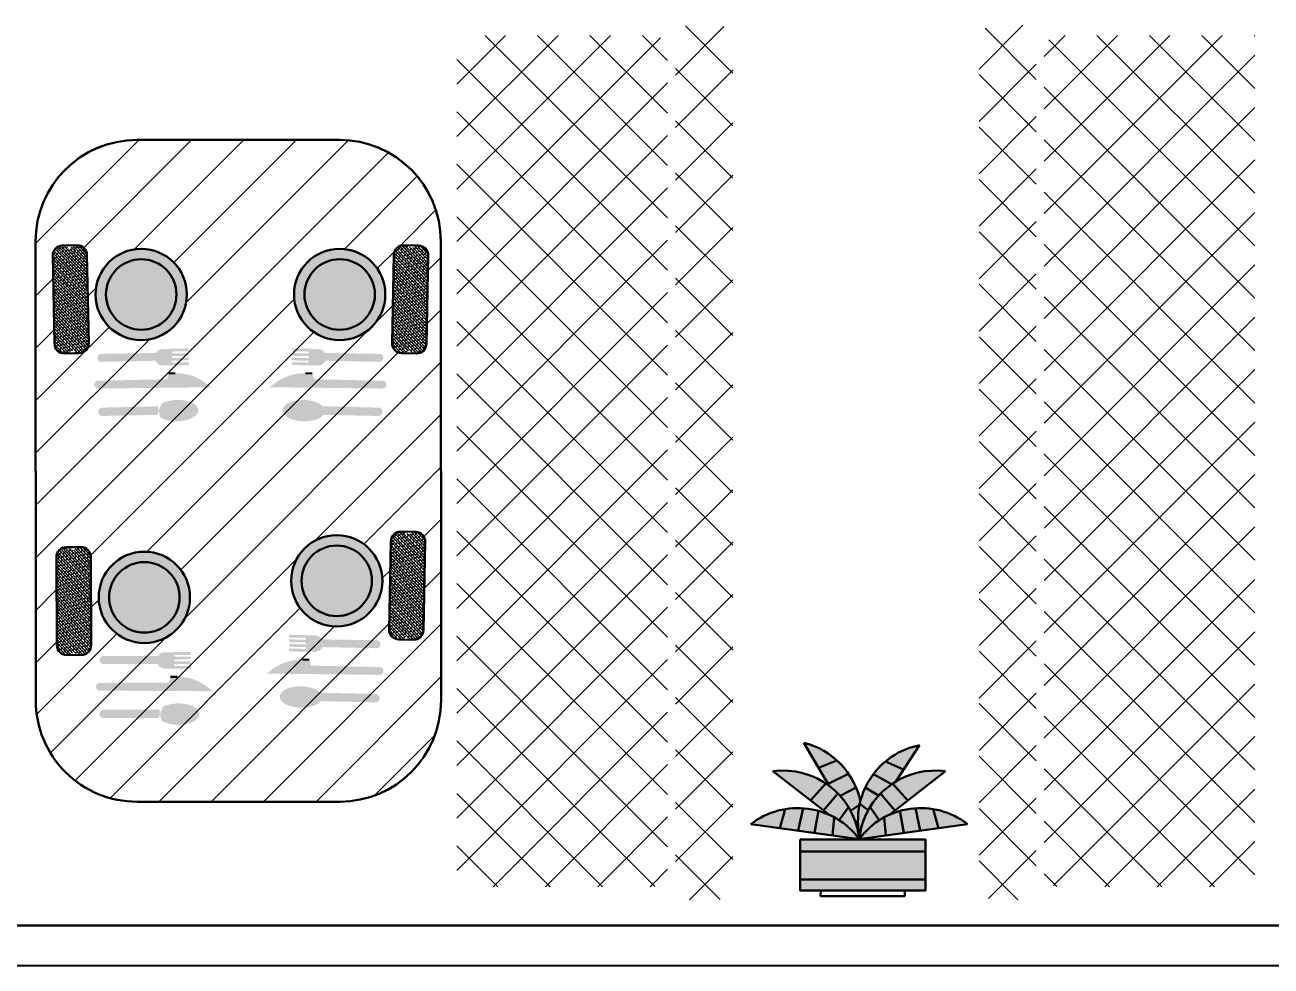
# Model space of a CAD drawing. Header units: feet. Extents: x 9 to 183943, y 42 to 62180.
# Drawn here: x 14294.7 to 14483.2, y 40154.9 to 40297.1 of the extents above; entities that cross this region are included whole.
import ezdxf

# ---------------------------------------------------------------- set-up
doc = ezdxf.new("R2010")
doc.units = ezdxf.units.FT
doc.header["$LTSCALE"] = 2.5
doc.header["$MEASUREMENT"] = 0
doc.layers.add('1', color=7, linetype='Continuous', lineweight=50)
doc.layers.add('3', color=7, linetype='Continuous', lineweight=30)

msp = doc.modelspace()

# ---------------------------------------------------------------- hatches: boundary and pattern name
at = {"layer": '3'}
h = msp.add_hatch(dxfattribs=at)
h.set_pattern_fill('ANSI37', scale=44.82103926105804, angle=270)
h.set_pattern_definition([(315, (7377.497191504064, 21935.68386403938), (3.961657600165329, 3.961657600165327), []), (45, (7377.497191504064, 21935.68386403938), (-3.961657600165327, 3.961657600165329), [])])
h.paths.add_polyline_path([(14389.54775619967, 40166.87689393086, 0.4142135623730949), (14391.90886451789, 40169.23800224908), (14391.90886451789, 40293.19618895544, 0.4142135623730951), (14389.54775619967, 40295.55729727366), (14360.03390222197, 40295.55729727366), (14360.03390222197, 40166.87689393086)])
h.paths.add_polyline_path([(14399.38570752557, 40164.90930366569, 0.4142135623730951), (14401.74681584379, 40167.2704119839), (14401.74681584379, 40294.77026116758, 0.4142135623730951), (14399.38570752557, 40297.1313694858), (14395.45052699521, 40297.1313694858, 0.4142135623730951), (14393.089418677, 40294.77026116758), (14393.089418677, 40167.2704119839, 0.4142135623730951), (14395.45052699521, 40164.90930366569)])
h = msp.add_hatch(dxfattribs=at)
h.set_pattern_fill('ANSI37', scale=44.82103926105804, angle=270)
h.set_pattern_definition([(315, (7565.097191504065, 21935.68386403938), (3.961657600165329, 3.961657600165327), []), (45, (7565.097191504065, 21935.68386403938), (-3.961657600165327, 3.961657600165329), [])])
h.paths.add_polyline_path([(14451.1993019166, 40166.87689393086, -0.4142135623730949), (14448.83819359838, 40169.23800224908), (14448.83819359838, 40293.19618895544, -0.4142135623730951), (14451.1993019166, 40295.55729727366), (14480.7131558943, 40295.55729727366), (14480.7131558943, 40166.87689393086)])
h.paths.add_polyline_path([(14441.3613505907, 40164.90930366569, -0.4142135623730951), (14439.00024227248, 40167.2704119839), (14439.00024227248, 40294.77026116758, -0.4142135623730951), (14441.3613505907, 40297.1313694858), (14445.29653112106, 40297.1313694858, -0.4142135623730951), (14447.65763943927, 40294.77026116758), (14447.65763943927, 40167.2704119839, -0.4142135623730951), (14445.29653112106, 40164.90930366569)])
h = msp.add_hatch(dxfattribs=at)
h.set_pattern_fill('ANSI31', color=250, scale=44.82103926105804)
h.set_pattern_definition([(45, (7377.497191504064, 21935.68386403938), (-3.961657600165327, 3.961657600165328), [])])
h.paths.add_polyline_path([(14311.63560026172, 40279.7450881706, 0.4142135623731147), (14296.31846264007, 40264.41475682941), (14296.34833175515, 40195.03229237189, 0.4142135623730757), (14311.67866309633, 40179.71515475024), (14342.32613205916, 40179.72834846978, 0.414213562373107), (14357.64326968081, 40195.05867981097), (14357.61340056573, 40264.44114426849, 0.4142135623730832), (14342.28306922455, 40279.75828189014)])
h.paths.add_polyline_path([(14319.20252510813, 40256.39119550897, -1), (14305.40381130955, 40256.39119550897, -1)], flags=16)
h.paths.add_polyline_path([(14317.63024259347, 40256.39119550897, -1), (14306.97609382421, 40256.39119550897, -1)], flags=0)
h.paths.add_polyline_path([(14304.09987412813, 40262.37608054144), (14304.37338341043, 40249.03762490751, -0.4142135623742015), (14302.92172270469, 40247.52518436126), (14300.6986467657, 40247.47959948089, -0.414213562372028), (14299.18620621946, 40248.93126018663), (14298.91269693716, 40262.26971582055, -0.4142135623741665), (14300.3643576429, 40263.7821563668), (14302.58743358189, 40263.82774124717, -0.4142135623710616)], flags=16)
h.paths.add_polyline_path([(14349.21070687495, 40256.39119550897, -1), (14335.41199307637, 40256.39119550897, -1)], flags=16)
h.paths.add_polyline_path([(14347.63842436029, 40256.39119550897, -1), (14336.98427559103, 40256.39119550897, -1)], flags=0)
h.paths.add_polyline_path([(14350.51464405637, 40262.37608054144, -0.4142135623710562), (14352.02708460261, 40263.82774124717), (14354.2501605416, 40263.7821563668, -0.414213562374132), (14355.70182124734, 40262.26971582055), (14355.42831196504, 40248.93126018663, -0.4142135623720693), (14353.91587141879, 40247.47959948089), (14351.6927954798, 40247.52518436126, -0.4142135623742027), (14350.24113477406, 40249.03762490751)], flags=16)
h.paths.add_polyline_path([(14319.67829933121, 40210.61173565493, -1), (14305.87958553263, 40210.61173565493, -1)], flags=16)
h.paths.add_polyline_path([(14348.76884108898, 40213.1097834997, -1), (14334.9701272904, 40213.1097834997, -1)], flags=16)
h.paths.add_polyline_path([(14303.1874905411, 40218.20790327315, -0.4142135623737365), (14304.67572282044, 40216.73143454905), (14304.728658819, 40203.39028003357, -0.4142135623735365), (14303.25219009489, 40201.90204775423), (14301.02866434232, 40201.89322508781, -0.4142135623727377), (14299.54043206298, 40203.36969381191), (14299.48749606442, 40216.71084832739, -0.4142135623734565), (14300.96396478853, 40218.19908060673)], flags=16)
h.paths.add_polyline_path([(14318.10601681655, 40210.61173565493, -1), (14307.45186804729, 40210.61173565493, -1)], flags=0)
h.paths.add_polyline_path([(14347.19655857432, 40213.1097834997, -1), (14336.54240980506, 40213.1097834997, -1)], flags=0)
h.paths.add_polyline_path([(14351.58521881665, 40220.54632923791), (14353.80829475564, 40220.50074435752, -0.4142135623722145), (14355.25995546137, 40218.98830381127), (14354.98644617907, 40205.64984817735, -0.4142135623730176), (14353.47400563282, 40204.19818747161), (14351.25092969383, 40204.24377235199, -0.4142135623732494), (14349.7992689881, 40205.75621289824), (14350.0727782704, 40219.09466853217, -0.4142135623731075)], flags=16)
h = msp.add_hatch(dxfattribs=at)
h.set_pattern_fill('ANSI38', scale=2.594133798804126, angle=-91.16708172766029)
h.set_pattern_definition([(313.8329182723396, (-15664.86464368531, 53031.58664750725), (0.2339138392319583, 0.2245734282167986), []), (43.83291827233974, (-15664.86464368531, 53031.58664750725), (0.2432542502471182, 0.6830606956655557), [0.810666812126289, -0.4864000872757733])])
h.paths.add_polyline_path([(14299.18620621946, 40248.93126018663, 0.691080494639327), (14301.79989585778, 40248.00415820038, 0.6910804946420793), (14304.37338341043, 40249.03762490751), (14304.09987412813, 40262.37608054143, 0.6910804946395283), (14301.4861844898, 40263.30318252768, 0.691080494642291), (14298.91269693716, 40262.26971582055)])
at = {"layer": '3', "transparency": 33554541}
h = msp.add_hatch(color=256, dxfattribs=at)
h.dxf.hatch_style = 1
h.set_gradient(color1=(255, 255, 255), tint=1)
h.paths.add_polyline_path([(14305.40381130955, 40256.39119550897, 1), (14319.20252510813, 40256.39119550897, 1)])
h.paths.add_polyline_path([(14317.63024259347, 40256.39119550897, 1), (14306.97609382421, 40256.39119550897, 1)], flags=16)
h = msp.add_hatch(color=256, dxfattribs=at)
h.dxf.hatch_style = 1
h.set_gradient(color1=(255, 255, 255), tint=1)
h.paths.add_polyline_path([(14335.41199307637, 40256.39119550897, 1), (14349.21070687495, 40256.39119550897, 1)])
h.paths.add_polyline_path([(14347.63842436029, 40256.39119550897, 1), (14336.98427559103, 40256.39119550897, 1)], flags=16)
at = {"layer": '3'}
h = msp.add_hatch(dxfattribs=at)
h.set_pattern_fill('ANSI38', scale=2.594133798804126, angle=-91.16708172766029)
h.set_pattern_definition([(313.8329182723396, (-15664.05589095719, 53031.58664750725), (0.2339138392319583, 0.2245734282167986), []), (43.83291827233974, (-15664.05589095719, 53031.58664750725), (0.2432542502471182, 0.6830606956655557), [0.810666812126289, -0.4864000872757733])])
h.paths.add_polyline_path([(14355.70182124734, 40262.26971582055, 0.6910804946425917), (14353.12833369469, 40263.30318252768, 0.6910804946396678), (14350.51464405637, 40262.37608054143), (14350.24113477406, 40249.03762490751, 0.6910804946420785), (14352.81462232671, 40248.00415820038, 0.6910804946393774), (14355.42831196504, 40248.93126018663)])
at = {"layer": '3', "transparency": 33554498}
h = msp.add_hatch(color=256, dxfattribs=at)
h.dxf.hatch_style = 1
h.set_gradient(color1=(255, 255, 255), tint=1)
h.paths.add_polyline_path([(14306.97609382421, 40256.39119550897, 1), (14317.63024259347, 40256.39119550897, 1)])
h = msp.add_hatch(color=256, dxfattribs=at)
h.dxf.hatch_style = 1
h.set_gradient(color1=(255, 255, 255), tint=1)
h.paths.add_polyline_path([(14336.98427559103, 40256.39119550897, 1), (14347.63842436029, 40256.39119550897, 1)])
at = {"layer": '3'}
h = msp.add_hatch(color=256, dxfattribs=at)
h.dxf.hatch_style = 1
h.set_gradient(color1=(255, 255, 255), tint=1)
h.paths.add_polyline_path([(14315.47947318828, 40245.65134147556), (14317.00783789633, 40245.68268108083), (14316.99929073126, 40246.0995078194), (14316.96510207098, 40247.76681477363), (14316.9565549059, 40248.18364151219), (14315.42819019785, 40248.15230190692, 0.8888888888888888)])
h.paths.add_polyline_path([(14319.46606250233, 40247.81809776407), (14319.45751533727, 40248.23492450262), (14316.9565549059, 40248.18364151219), (14316.96510207098, 40247.76681477363)])
h.paths.add_polyline_path([(14319.5087983277, 40245.73396407125), (14319.50025116263, 40246.15079080982), (14316.99929073126, 40246.0995078194), (14317.00783789633, 40245.68268108083)])
h.paths.add_polyline_path([(14314.4599383042, 40246.37278296216, -0.2475722247550131), (14314.51775736553, 40247.54652957383), (14306.13045592344, 40247.40564623557, 0.7698765445294734), (14306.15512702206, 40246.20249016096)])
h = msp.add_hatch(color=256, dxfattribs=at)
h.dxf.hatch_style = 1
h.set_gradient(color1=(255, 255, 255), tint=1)
h.paths.add_polyline_path([(14339.13504499622, 40245.65134147556), (14337.60668028817, 40245.68268108083), (14337.61522745324, 40246.0995078194), (14337.64941611352, 40247.76681477363), (14337.65796327859, 40248.18364151219), (14339.18632798665, 40248.15230190692, -0.8888888888888888)])
h.paths.add_polyline_path([(14335.14845568216, 40247.81809776407), (14335.15700284723, 40248.23492450262), (14337.65796327859, 40248.18364151219), (14337.64941611352, 40247.76681477363)])
h.paths.add_polyline_path([(14335.1057198568, 40245.73396407125), (14335.11426702187, 40246.15079080982), (14337.61522745324, 40246.0995078194), (14337.60668028817, 40245.68268108083)])
h.paths.add_polyline_path([(14340.1545798803, 40246.37278296216, 0.2475722247550131), (14340.09676081896, 40247.54652957383), (14348.48406226106, 40247.40564623557, -0.7698765445294734), (14348.45939116243, 40246.20249016096)])
h = msp.add_hatch(color=256, dxfattribs=at)
h.dxf.hatch_style = 1
h.set_gradient(color1=(255, 255, 255), tint=1)
h.paths.add_polyline_path([(14319.48030777745, 40247.12338653312), (14319.47176061238, 40247.54021327168), (14316.97080018102, 40247.48893028126), (14316.9793473461, 40247.0721035427)])
h.paths.add_polyline_path([(14319.49455305258, 40246.4286753022), (14319.4860058875, 40246.84550204076), (14316.98504545615, 40246.79421905032), (14316.99359262121, 40246.37739231176)])
h = msp.add_hatch(color=256, dxfattribs=at)
h.dxf.hatch_style = 1
h.set_gradient(color1=(255, 255, 255), tint=1)
h.paths.add_polyline_path([(14335.13421040704, 40247.12338653312), (14335.14275757211, 40247.54021327168), (14337.64371800348, 40247.48893028126), (14337.6351708384, 40247.0721035427)])
h.paths.add_polyline_path([(14335.11996513192, 40246.4286753022), (14335.128512297, 40246.84550204076), (14337.62947272835, 40246.79421905032), (14337.62092556328, 40246.37739231176)])
h = msp.add_hatch(color=256, dxfattribs=at)
h.dxf.hatch_style = 1
h.set_gradient(color1=(255, 255, 255), tint=1)
h.paths.add_polyline_path([(14317.46112053129, 40244.48730333861), (14316.47676072181, 40244.46711872712), (14316.19858454876, 40243.57181036747), (14305.75039042163, 40243.35526586086, 0.9693558527420845), (14305.84854210302, 40242.17344042487), (14322.89516329395, 40242.37471944522), (14322.08552853821, 40242.98738488118, 0.1686444159717988)])
h = msp.add_hatch(color=256, dxfattribs=at)
h.dxf.hatch_style = 1
h.set_gradient(color1=(255, 255, 255), tint=1)
h.paths.add_polyline_path([(14337.15339765321, 40244.48730333861), (14338.13775746269, 40244.46711872712), (14338.41593363574, 40243.57181036747), (14348.86412776286, 40243.35526586086, -0.9693558527420845), (14348.76597608148, 40242.17344042487), (14331.71935489055, 40242.37471944522), (14332.52898964629, 40242.98738488118, -0.1686444159717988)])
h = msp.add_hatch(color=256, dxfattribs=at)
h.dxf.hatch_style = 1
h.set_gradient(color1=(255, 255, 255), tint=1)
edge = h.paths.add_edge_path()
edge.add_ellipse((14317.7192722904, 40238.83506349011), major_axis=(-3.205451380364418, -0.06572880178749052), ratio=0.5050762722761053, start_angle=0, end_angle=360)
edge = h.paths.add_edge_path()
edge.add_arc((14306.44177852729, 40238.66107915846), 0.6323716134027157, 445.980274681769, 636.3691324974154)
edge.add_line((14306.51192974515, 40238.03261065164), (14314.74083663371, 40238.19071905376))
edge.add_ellipse((14317.7192722904, 40238.83506349011), major_axis=(-3.205451380364418, -0.06572880178749052), ratio=0.5050762722761053, start_angle=334.0926948749127, end_angle=381.10726858423794, ccw=False)
edge.add_line((14314.82145732754, 40239.48330695149), (14306.48610771588, 40239.29189512249))
h = msp.add_hatch(color=256, dxfattribs=at)
h.dxf.hatch_style = 1
h.set_gradient(color1=(255, 255, 255), tint=1)
edge = h.paths.add_edge_path()
edge.add_ellipse((14336.89524589409, 40238.83506349011), major_axis=(3.205451380364418, -0.06572880178749052), ratio=0.5050762722761053, start_angle=0, end_angle=360, ccw=False)
edge = h.paths.add_edge_path()
edge.add_arc((14348.1727396572, 40238.66107915846), 0.6323716134027157, -96.36913249741548, 94.019725318231, ccw=False)
edge.add_line((14348.10258843934, 40238.03261065164), (14339.87368155078, 40238.19071905376))
edge.add_ellipse((14336.89524589409, 40238.83506349011), major_axis=(3.205451380364418, -0.06572880178749052), ratio=0.5050762722761053, start_angle=-21.10726858423792, end_angle=25.90730512508732)
edge.add_line((14339.79306085695, 40239.48330695149), (14348.12841046861, 40239.29189512249))
at = {"layer": '3', "transparency": 33554541}
h = msp.add_hatch(color=256, dxfattribs=at)
h.dxf.hatch_style = 1
h.set_gradient(color1=(255, 255, 255), tint=1)
h.paths.add_polyline_path([(14334.9701272904, 40213.1097834997, 1), (14348.76884108898, 40213.1097834997, 1)])
h.paths.add_polyline_path([(14347.19655857432, 40213.1097834997, 1), (14336.54240980506, 40213.1097834997, 1)], flags=16)
at = {"layer": '3'}
h = msp.add_hatch(dxfattribs=at)
h.set_pattern_fill('ANSI38', scale=2.594133798804126, angle=-91.16708172766029)
h.set_pattern_definition([(313.8329182723396, (-15664.49775674315, 52988.30523549797), (0.2339138392319583, 0.2245734282167986), []), (43.83291827233974, (-15664.49775674315, 52988.30523549797), (0.2432542502471182, 0.6830606956655557), [0.810666812126289, -0.4864000872757733])])
h.paths.add_polyline_path([(14355.25995546137, 40218.98830381127, 0.691080494639139), (14352.68646790873, 40220.02177051842, 0.6910804946407534), (14350.0727782704, 40219.09466853217), (14349.7992689881, 40205.75621289824, 0.6910804946414197), (14352.37275654074, 40204.7227461911, 0.6910804946412187), (14354.98644617907, 40205.64984817735)])
h = msp.add_hatch(dxfattribs=at)
h.set_pattern_fill('ANSI38', scale=2.594133798804126, angle=-92.11444416914995)
h.set_pattern_definition([(312.88555583085, (-15449.95175987411, 53479.71322450778), (0.2375949260057293, 0.2206752364485243), []), (42.88555583085004, (-15449.95175987411, 53479.71322450778), (0.2545146155629344, 0.6789453989027777), [0.8106668121262891, -0.4864000872757734])])
h.paths.add_polyline_path([(14299.54043206298, 40203.36969381191, 0.6910804946381133), (14302.1384358712, 40202.39950422689, 0.6910804946393175), (14304.728658819, 40203.39028003357), (14304.67572282044, 40216.73143454905, 0.6910804946401751), (14302.07771901222, 40217.70162413406, 0.6910804946410803), (14299.48749606442, 40216.71084832739)])
at = {"layer": '3', "transparency": 33554498}
h = msp.add_hatch(color=256, dxfattribs=at)
h.dxf.hatch_style = 1
h.set_gradient(color1=(255, 255, 255), tint=1)
h.paths.add_polyline_path([(14336.54240980506, 40213.1097834997, 1), (14347.19655857432, 40213.1097834997, 1)])
at = {"layer": '3', "transparency": 33554541}
h = msp.add_hatch(color=256, dxfattribs=at)
h.dxf.hatch_style = 1
h.set_gradient(color1=(255, 255, 255), tint=1)
h.paths.add_polyline_path([(14305.87958553263, 40210.61173565493, 1), (14319.67829933121, 40210.61173565493, 1)])
h.paths.add_polyline_path([(14318.10601681655, 40210.61173565493, 1), (14307.45186804729, 40210.61173565493, 1)], flags=16)
at = {"layer": '3', "transparency": 33554498}
h = msp.add_hatch(color=256, dxfattribs=at)
h.dxf.hatch_style = 1
h.set_gradient(color1=(255, 255, 255), tint=1)
h.paths.add_polyline_path([(14307.45186804729, 40210.61173565493, 1), (14318.10601681655, 40210.61173565493, 1)])
at = {"layer": '3'}
h = msp.add_hatch(color=256, dxfattribs=at)
h.dxf.hatch_style = 1
h.set_gradient(color1=(255, 255, 255), tint=1)
h.paths.add_polyline_path([(14338.69317921025, 40202.36992946629), (14337.1648145022, 40202.40126907155), (14337.17336166727, 40202.81809581011), (14337.20755032755, 40204.48540276435), (14337.21609749263, 40204.90222950291), (14338.74446220068, 40204.87088989765, -0.8888888888888888)])
h.paths.add_polyline_path([(14334.70658989619, 40204.53668575479), (14334.71513706126, 40204.95351249335), (14337.21609749263, 40204.90222950291), (14337.20755032755, 40204.48540276435)])
h.paths.add_polyline_path([(14334.66385407083, 40202.45255206198), (14334.6724012359, 40202.86937880054), (14337.17336166727, 40202.81809581011), (14337.1648145022, 40202.40126907155)])
h.paths.add_polyline_path([(14339.71271409433, 40203.09137095288, 0.2475722247550131), (14339.654895033, 40204.26511756455), (14348.04219647509, 40204.12423422629, -0.7698765445294734), (14348.01752537647, 40202.92107815168)])
h = msp.add_hatch(color=256, dxfattribs=at)
h.dxf.hatch_style = 1
h.set_gradient(color1=(255, 255, 255), tint=1)
h.paths.add_polyline_path([(14334.69234462107, 40203.84197452385), (14334.70089178614, 40204.25880126241), (14337.20185221751, 40204.20751827198), (14337.19330505243, 40203.79069153342)])
h.paths.add_polyline_path([(14334.67809934595, 40203.14726329291), (14334.68664651103, 40203.56409003148), (14337.18760694238, 40203.51280704104), (14337.17905977731, 40203.09598030248)])
h = msp.add_hatch(color=256, dxfattribs=at)
h.dxf.hatch_style = 1
h.set_gradient(color1=(255, 255, 255), tint=1)
h.paths.add_polyline_path([(14315.77724219911, 40199.82083316777), (14317.305916154, 40199.82689875093), (14317.30426190405, 40200.24380982955), (14317.29764490423, 40201.91145414398), (14317.29599065428, 40202.32836522258), (14315.76731669938, 40202.32229963943, 0.8888888888888888)])
h.paths.add_polyline_path([(14319.79911137588, 40201.9213796437), (14319.79745712593, 40202.33829072231), (14317.29599065428, 40202.32836522258), (14317.29764490423, 40201.91145414398)])
h.paths.add_polyline_path([(14319.80738262566, 40199.83682425065), (14319.80572837571, 40200.25373532927), (14317.30426190405, 40200.24380982955), (14317.305916154, 40199.82689875093)])
h.paths.add_polyline_path([(14314.769774877, 40200.55903286523, -0.2475722247550131), (14314.84699257403, 40201.73166306248), (14306.45850827707, 40201.72947328561, 0.7698765445294734), (14306.46328321278, 40200.52607376635)])
h = msp.add_hatch(color=256, dxfattribs=at)
h.dxf.hatch_style = 1
h.set_gradient(color1=(255, 255, 255), tint=1)
h.paths.add_polyline_path([(14319.80186845914, 40201.22652784602), (14319.80021420919, 40201.64343892463), (14317.29874773754, 40201.6335134249), (14317.30040198749, 40201.2166023463)])
h.paths.add_polyline_path([(14319.8046255424, 40200.53167604834), (14319.80297129244, 40200.94858712695), (14317.3015048208, 40200.93866162722), (14317.30315907075, 40200.52175054861)])
h = msp.add_hatch(color=256, dxfattribs=at)
h.dxf.hatch_style = 1
h.set_gradient(color1=(255, 255, 255), tint=1)
h.paths.add_polyline_path([(14336.71153186724, 40201.20589132934), (14337.69589167673, 40201.18570671784), (14337.97406784977, 40200.29039835819), (14348.4222619769, 40200.07385385158, -0.9693558527420845), (14348.32411029551, 40198.8920284156), (14331.27748910458, 40199.09330743594), (14332.08712386032, 40199.7059728719, -0.1686444159717988)])
h = msp.add_hatch(color=256, dxfattribs=at)
h.dxf.hatch_style = 1
h.set_gradient(color1=(255, 255, 255), tint=1)
h.paths.add_polyline_path([(14317.73937264344, 40198.62418990608), (14316.75481366019, 40198.62028330167), (14316.46187262641, 40197.72969664512), (14306.01152638492, 40197.68593051304, 0.9693558527420845), (14306.09012453646, 40196.50264380042), (14323.137743484, 40196.42204919285), (14322.33834911244, 40197.04801725341, 0.1686444159717988)])
h = msp.add_hatch(color=256, dxfattribs=at)
h.dxf.hatch_style = 1
h.set_gradient(color1=(255, 255, 255), tint=1)
edge = h.paths.add_edge_path()
edge.add_ellipse((14336.45338010813, 40195.55365148083), major_axis=(3.205451380364418, -0.06572880178749052), ratio=0.5050762722761053, start_angle=0, end_angle=360, ccw=False)
edge = h.paths.add_edge_path()
edge.add_arc((14347.73087387124, 40195.37966714919), 0.6323716134027157, -96.36913249741548, 94.019725318231, ccw=False)
edge.add_line((14347.66072265338, 40194.75119864236), (14339.43181576482, 40194.90930704448))
edge.add_ellipse((14336.45338010813, 40195.55365148083), major_axis=(3.205451380364418, -0.06572880178749052), ratio=0.5050762722761053, start_angle=-21.10726858423792, end_angle=25.90730512508732)
edge.add_line((14339.35119507098, 40196.20189494222), (14347.68654468265, 40196.01048311323))
h = msp.add_hatch(color=256, dxfattribs=at)
h.dxf.hatch_style = 1
h.set_gradient(color1=(255, 255, 255), tint=1)
edge = h.paths.add_edge_path()
edge.add_ellipse((14317.90403588329, 40192.96845444079), major_axis=(-3.206099966214523, -0.01272139551265039), ratio=0.5050762722761055, start_angle=0, end_angle=360)
edge = h.paths.add_edge_path()
edge.add_arc((14306.62520704864, 40192.98095417383), 0.6323716134027157, 445.0329122402794, 635.4217700559258)
edge.add_line((14306.6849576793, 40192.35141170539), (14314.91535387066, 40192.37344306185))
edge.add_ellipse((14317.90403588329, 40192.96845444079), major_axis=(-3.206099966214523, -0.01272139551265039), ratio=0.5050762722761055, start_angle=334.0926948749127, end_angle=381.10726858423794, ccw=False)
edge.add_line((14315.01733498621, 40193.66452130181), (14306.67995998821, 40193.61095097783))
at = {"layer": '3', "transparency": 33554559}
h = msp.add_hatch(color=256, dxfattribs=at)
h.dxf.hatch_style = 1
h.set_gradient(color1=(0, 255, 0), color2=(0, 255, 0), tint=1)
h.paths.add_polyline_path([(14409.70885559754, 40178.6135885095, 0.1246157688438244), (14404.50809738414, 40176.34694301561), (14408.86995814238, 40175.74188671942)])
h.paths.add_polyline_path([(14412.38446083598, 40178.73922293413, 0.05813202853836801), (14409.70885559754, 40178.6135885095), (14408.86995814238, 40175.74188671942), (14411.65179516267, 40175.35600369898)])
h.paths.add_polyline_path([(14414.71605470418, 40178.33475942689, 0.05131960232078351), (14412.38446083598, 40178.73922293413), (14411.65179516267, 40175.35600369898), (14414.11004110747, 40175.01500767253)])
h.paths.add_polyline_path([(14417.11372167991, 40177.35889991888, 0.05616831129037871), (14414.71605470418, 40178.33475942689), (14414.11004110747, 40175.01500767253), (14416.8690739719, 40174.63228793466)])
h.paths.add_polyline_path([(14417.11372167991, 40177.35889991888), (14416.8690739719, 40174.63228793466), (14420.88231723589, 40174.0755901766), (14420.64616373693, 40174.38432123364, 0.1009036507582916)])
h.paths.add_polyline_path([(14419.25156869391, 40178.92353609632), (14417.8501548418, 40176.92164735947, -0.0906892197882373), (14420.88231723588, 40174.07559017662, -0.007000131402641056), (14420.92005495982, 40174.39648128441), (14420.84187578289, 40174.52846292975, 0.1021507976517165)])
h.paths.add_polyline_path([(14419.25156869391, 40178.92353609632, 0.05616831129037995), (14417.65830326208, 40180.96378460315), (14415.47959854158, 40178.38672233558), (14416.26864972567, 40177.77546529938, -0.0389332000468264), (14417.8501548418, 40176.92164735947)])
h.paths.add_polyline_path([(14417.65830326208, 40180.96378460315, 0.05131960232078037), (14415.83779051364, 40182.47562256661), (14413.51764905184, 40179.9065925981), (14415.47959854158, 40178.38672233558)])
h.paths.add_polyline_path([(14415.83779051364, 40182.47562256661, 0.05813202853836517), (14413.45497613699, 40183.69907793851), (14411.29743844433, 40181.62653090258), (14413.51764905184, 40179.9065925981)])
h.paths.add_polyline_path([(14413.45497613699, 40183.69907793851, 0.1246157688438271), (14407.81619585056, 40184.32335725947), (14411.29743844433, 40181.62653090258)])
h.paths.add_polyline_path([(14417.50322363928, 40185.97216613026, 0.1246157688438393), (14412.49003031907, 40188.62800131404), (14414.73432591333, 40184.83919415591)])
h.paths.add_polyline_path([(14417.50322363928, 40185.97216613026), (14414.73432591333, 40184.83919415591), (14416.16565646572, 40182.42282999406), (14419.26847657387, 40183.95758689937, 0.05813202853836542)])
h.paths.add_polyline_path([(14419.26847657387, 40183.95758689937), (14416.16565646572, 40182.42282999406), (14416.34985984365, 40182.11185889086, -0.04866092583550526), (14418.0041398862, 40180.59503438127), (14420.40475858186, 40181.88182585983, 0.05131960232078182)])
h.paths.add_polyline_path([(14420.40475858186, 40181.88182585983), (14418.0041398862, 40180.59503438127, -0.05913057790172126), (14419.57223979905, 40178.36735028902), (14420.93596346991, 40179.26692048766, -0.01173652879336567), (14421.05833230454, 40179.79547783121, 0.04739568257088541)])
h.paths.add_polyline_path([(14420.93596346991, 40179.26692048766), (14419.57223979905, 40178.36735028902, -0.08813667426316857), (14420.84187578289, 40174.52846292975), (14420.91501027818, 40174.40499768748, 0.002760858616515996), (14420.94739244666, 40174.52846292975, -0.1035914643425159)])
h.paths.add_polyline_path([(14422.25937367755, 40178.46744666209), (14420.96475098431, 40179.40197728033, 0.106611336856458), (14420.94739244666, 40174.52846292975, 0.02874813683675433), (14421.2027590674, 40175.83168765277, -0.06175380401953975)])
h.paths.add_polyline_path([(14423.82506907316, 40180.6540731023), (14421.79917745511, 40181.85245502369, 0.05616831129038), (14420.96475098431, 40179.40197728033), (14422.25937367755, 40178.46744666209, -0.05846254820999479)])
h.paths.add_polyline_path([(14427.58910857609, 40184.5684321041), (14424.87037335851, 40185.81699084443, 0.05813202853836309), (14423.02185697569, 40183.87852893274), (14425.77902538519, 40182.36703285732, -0.01679674949135033), (14426.43017778792, 40182.78748708074)])
h.paths.add_polyline_path([(14423.02185697569, 40183.87852893274, 0.05131960232078758), (14421.79917745511, 40181.85245502369), (14423.82506907316, 40180.6540731023, -0.0564741050159942), (14425.77902538519, 40182.36703285732)])
h.paths.add_polyline_path([(14429.99095121494, 40188.25937701484, 0.1246157688438502), (14424.87037335851, 40185.81699084443), (14427.58910857609, 40184.5684321041)])
h.paths.add_polyline_path([(14433.95794710052, 40184.31701621968, 0.1844024328004071), (14425.93512505048, 40182.47354115087), (14428.25435187677, 40179.90301800899)])
h.paths.add_polyline_path([(14425.93512505048, 40182.47354115087, 0.05140149990600803), (14424.11500917743, 40180.96127361887), (14426.29166528724, 40178.38409972072), (14428.25435187677, 40179.90301800899)])
h.paths.add_polyline_path([(14424.11500917743, 40180.96127361887, 0.05628079569693607), (14422.52241932707, 40178.91922086244), (14423.91784938358, 40176.92382008371, -0.03935594115702019), (14425.51750067707, 40177.78497564722), (14426.29166528724, 40178.38409972072)])
h.paths.add_polyline_path([(14422.52241932707, 40178.91922086244, 0.01132698929504141), (14422.25937367755, 40178.46744666209, 0.06175380401954331), (14421.2027590674, 40175.83168765277, -0.03045835683613357), (14420.92751153481, 40174.45200665777, 0.008213919398731947), (14420.88231723588, 40174.07559017658, -0.09077665760842336), (14423.91784938358, 40176.92382008371)])
h.paths.add_polyline_path([(14424.65091279186, 40177.35889991888, 0.1094043974350814), (14420.88231723589, 40174.0755901766), (14424.89556049988, 40174.63228793466)])
h.paths.add_polyline_path([(14427.0485797676, 40178.33475942689, 0.05616831129037882), (14424.65091279186, 40177.35889991888), (14424.89556049988, 40174.63228793466), (14427.65459336431, 40175.01500767253)])
h.paths.add_polyline_path([(14429.3801736358, 40178.73922293413, 0.05131960232078344), (14427.0485797676, 40178.33475942689), (14427.65459336431, 40175.01500767253), (14430.11283930911, 40175.35600369898)])
h.paths.add_polyline_path([(14432.05577887424, 40178.6135885095, 0.05813202853836808), (14429.3801736358, 40178.73922293413), (14430.11283930911, 40175.35600369898), (14432.89467632939, 40175.74188671942)])
h.paths.add_polyline_path([(14432.05577887424, 40178.6135885095), (14432.89467632939, 40175.74188671942), (14437.25653708764, 40176.34694301561, 0.1246157688438216)])
at = {"layer": '3'}
h = msp.add_hatch(color=256, dxfattribs=at)
h.dxf.hatch_style = 1
h.set_gradient(color1=(127, 63, 0), color2=(127, 63, 0), tint=1)
h.paths.add_polyline_path([(14430.88930207991, 40172.17659026201), (14430.88930207991, 40174.02904606105), (14411.95981028426, 40174.02904606105), (14411.95981028426, 40172.18124467357)])
h.paths.add_polyline_path([(14430.88930207991, 40167.97831103909), (14430.88930207991, 40172.17659026201), (14411.95981028426, 40172.18124467357), (14411.95981028426, 40167.98296545064)])
h.paths.add_polyline_path([(14411.95981028426, 40167.98296545064), (14411.95981028426, 40166.28875964449), (14430.88930207991, 40166.28875964449), (14430.88930207991, 40167.97831103909)])

# ---------------------------------------------------------------- linework, layer by layer
at = {"layer": '1'}
for p, q in [((14316.47676072181, 40244.46711872712), (14317.46112053129, 40244.48730333861)), ((14338.13775746269, 40244.46711872712), (14337.15339765321, 40244.48730333861)), ((14337.69589167673, 40201.18570671784), (14336.71153186724, 40201.20589132934)), ((14316.75481366019, 40198.62028330167), (14317.73937264344, 40198.62418990608)), ((14412.49003031907, 40188.62800131404), (14416.34985984365, 40182.11185889086)), ((14429.99095121494, 40188.25937701484), (14426.43017778792, 40182.78748708074)), ((14414.73432591333, 40184.83919415591), (14417.50322363928, 40185.97216613026)), ((14407.81619585056, 40184.32335725947), (14416.26864972567, 40177.77546529938)), ((14427.58910857609, 40184.5684321041), (14424.87037335851, 40185.81699084443)), ((14433.95794710052, 40184.31701621968), (14425.50231765849, 40177.77322554676)), ((14413.51764905184, 40179.9065925981), (14415.83779051364, 40182.47562256661)), ((14416.16565646572, 40182.42282999406), (14419.26847657387, 40183.95758689937)), ((14425.77902538519, 40182.36703285732), (14423.02185697569, 40183.87852893274)), ((14428.25435187677, 40179.90301800899), (14425.93545699472, 40182.47317323931)), ((14415.47959854159, 40178.38672233559), (14417.65830326208, 40180.96378460315)), ((14418.0041398862, 40180.59503438127), (14420.40475858186, 40181.88182585983)), ((14423.82506907316, 40180.6540731023), (14421.79917745511, 40181.85245502369)), ((14426.29166528724, 40178.38409972072), (14424.11421102655, 40180.9622186343)), ((14408.86995814238, 40175.74188671942), (14409.70885559754, 40178.6135885095)), ((14411.65179516267, 40175.35600369898), (14412.38446083598, 40178.73922293413)), ((14417.8501548418, 40176.92164735947), (14419.25156869391, 40178.92353609632)), ((14419.57223979905, 40178.36735028902), (14420.93596346991, 40179.26692048766)), ((14422.25937367755, 40178.46744666209), (14420.96475098431, 40179.40197728033)), ((14423.92039851803, 40176.92017493873), (14422.51995600182, 40178.92274330423)), ((14430.11283930911, 40175.35600369898), (14429.3801736358, 40178.73922293413)), ((14432.89467632939, 40175.74188671942), (14432.05577887424, 40178.6135885095)), ((14414.11004110747, 40175.01500767253), (14414.71605470418, 40178.33475942689)), ((14416.8690739719, 40174.63228793466), (14417.11372167991, 40177.35889991888)), ((14424.89556049988, 40174.63228793466), (14424.65091279186, 40177.35889991888)), ((14427.65459336431, 40175.01500767253), (14427.0485797676, 40178.33475942689)), ((14404.50809738414, 40176.34694301561), (14420.88231723589, 40174.0755901766)), ((14437.25653708764, 40176.34694301561), (14420.88231723589, 40174.0755901766)), ((14420.64616373693, 40174.38432123364), (14420.88231723589, 40174.0755901766)), ((14420.84187578289, 40174.52846292975), (14420.91501027818, 40174.40499768748)), ((14411.95981028426, 40172.18124467357), (14430.88930207991, 40172.17659026201)), ((14411.95981028426, 40167.98296545064), (14430.88930207991, 40167.97831103909)), ((14415.06430279169, 40166.28875964449), (14415.01310426458, 40165.45096556452)), ((14415.01310426458, 40165.45096556452), (14427.77550074937, 40165.45096556452)), ((14427.77550074937, 40165.45096556452), (14427.78015516093, 40166.28875964449)), ((14764, 40161), (13962.92167262233, 40161)), ((14770, 40155), (13962.92167262233, 40154.88280857685))]:
    msp.add_line(p, q, dxfattribs=at)
for points in [[(14357.61340056573, 40264.44114426849), (14357.64326968081, 40195.05867981097, -0.4142135623730951), (14342.32613205916, 40179.72834846978), (14311.67866309633, 40179.71515475024, -0.4142135623730951), (14296.34833175515, 40195.03229237189), (14296.31846264007, 40264.41475682941, -0.4142135623730951), (14311.63560026172, 40279.7450881706), (14342.28306922455, 40279.75828189014, -0.4142135623730951)], [(14302.9217227047, 40247.52518436126), (14300.69864676571, 40247.47959948089, -0.4142135623730951), (14299.18620621946, 40248.93126018662), (14298.91269693716, 40262.26971582055, -0.4142135623730951), (14300.36435764289, 40263.7821563668), (14302.58743358188, 40263.82774124717, -0.4142135623730951), (14304.09987412813, 40262.37608054144), (14304.37338341043, 40249.03762490751, -0.4142135623730951)], [(14351.6927954798, 40247.52518436126), (14353.91587141878, 40247.47959948089, 0.4142135623730951), (14355.42831196504, 40248.93126018662), (14355.70182124734, 40262.26971582055, 0.4142135623730951), (14354.25016054161, 40263.7821563668), (14352.02708460262, 40263.82774124717, 0.4142135623730951), (14350.51464405637, 40262.37608054144), (14350.24113477406, 40249.03762490751, 0.4142135623730951)], [(14351.25092969383, 40204.24377235199), (14353.47400563282, 40204.19818747161, 0.4142135623730951), (14354.98644617907, 40205.64984817734), (14355.25995546137, 40218.98830381127, 0.4142135623730951), (14353.80829475564, 40220.50074435752), (14351.58521881665, 40220.54632923791, 0.4142135623730951), (14350.0727782704, 40219.09466853217), (14349.7992689881, 40205.75621289824, 0.4142135623730951)], [(14303.2521900949, 40201.90204775423), (14301.02866434232, 40201.89322508781, -0.4142135623730951), (14299.54043206298, 40203.36969381191), (14299.48749606442, 40216.71084832738, -0.4142135623730951), (14300.96396478852, 40218.19908060673), (14303.1874905411, 40218.20790327315, -0.4142135623730951), (14304.67572282044, 40216.73143454905), (14304.728658819, 40203.39028003357, -0.4142135623730951)]]:
    msp.add_lwpolyline(points, format="xyb", close=True, dxfattribs=at)
msp.add_lwpolyline([(14411.95981028426, 40174.02904606105), (14430.88930207991, 40174.02904606105), (14430.88930207991, 40166.28875964449), (14411.95981028426, 40166.28875964449)], close=True, dxfattribs=at)
for centre, radius in [((14312.30316820884, 40256.39119550897), 6.899356899291949), ((14342.31134997566, 40256.39119550897), 6.899356899291949), ((14312.30316820884, 40256.39119550897), 5.327074384629421), ((14342.31134997566, 40256.39119550897), 5.327074384629421), ((14341.86948418969, 40213.1097834997), 6.899356899291949), ((14341.86948418969, 40213.1097834997), 5.327074384629421), ((14312.77894243192, 40210.61173565493), 6.899356899291949), ((14312.77894243192, 40210.61173565493), 5.327074384629421)]:
    msp.add_circle(centre, radius, dxfattribs=at)
for centre, radius, start, end in [((14409.75131873114, 40177.39896318878), 11.55819356044057, 11.96671138790045, 76.29341559943828), ((14432.25440602007, 40176.92497757218), 11.55819356044057, 101.2932835122096, 192.5994519659837), ((14409.40262639925, 40172.87455485508), 11.55819356044057, 8.226922114286731, 97.88908940730741), ((14432.36080610618, 40172.8883512173), 11.53972456743415, 82.04451214355835, 165.2227861752854), ((14411.58513015406, 40167.20870218086), 11.55819356044057, 36.44951778222561, 127.7556862363069), ((14430.17950431771, 40167.20870218086), 11.55819356044057, 52.24431376369313, 143.5504822183331), ((14409.75131873114, 40177.39896318878), 11.55819356044057, 344.9872471450404, 352.2067612038801), ((14432.36080610618, 40172.8883512173), 11.53972456743415, 172.2123524836356, 174.0948018082638)]:
    msp.add_arc(centre, radius, start, end, dxfattribs=at)

doc.saveas('drawing.dxf')
